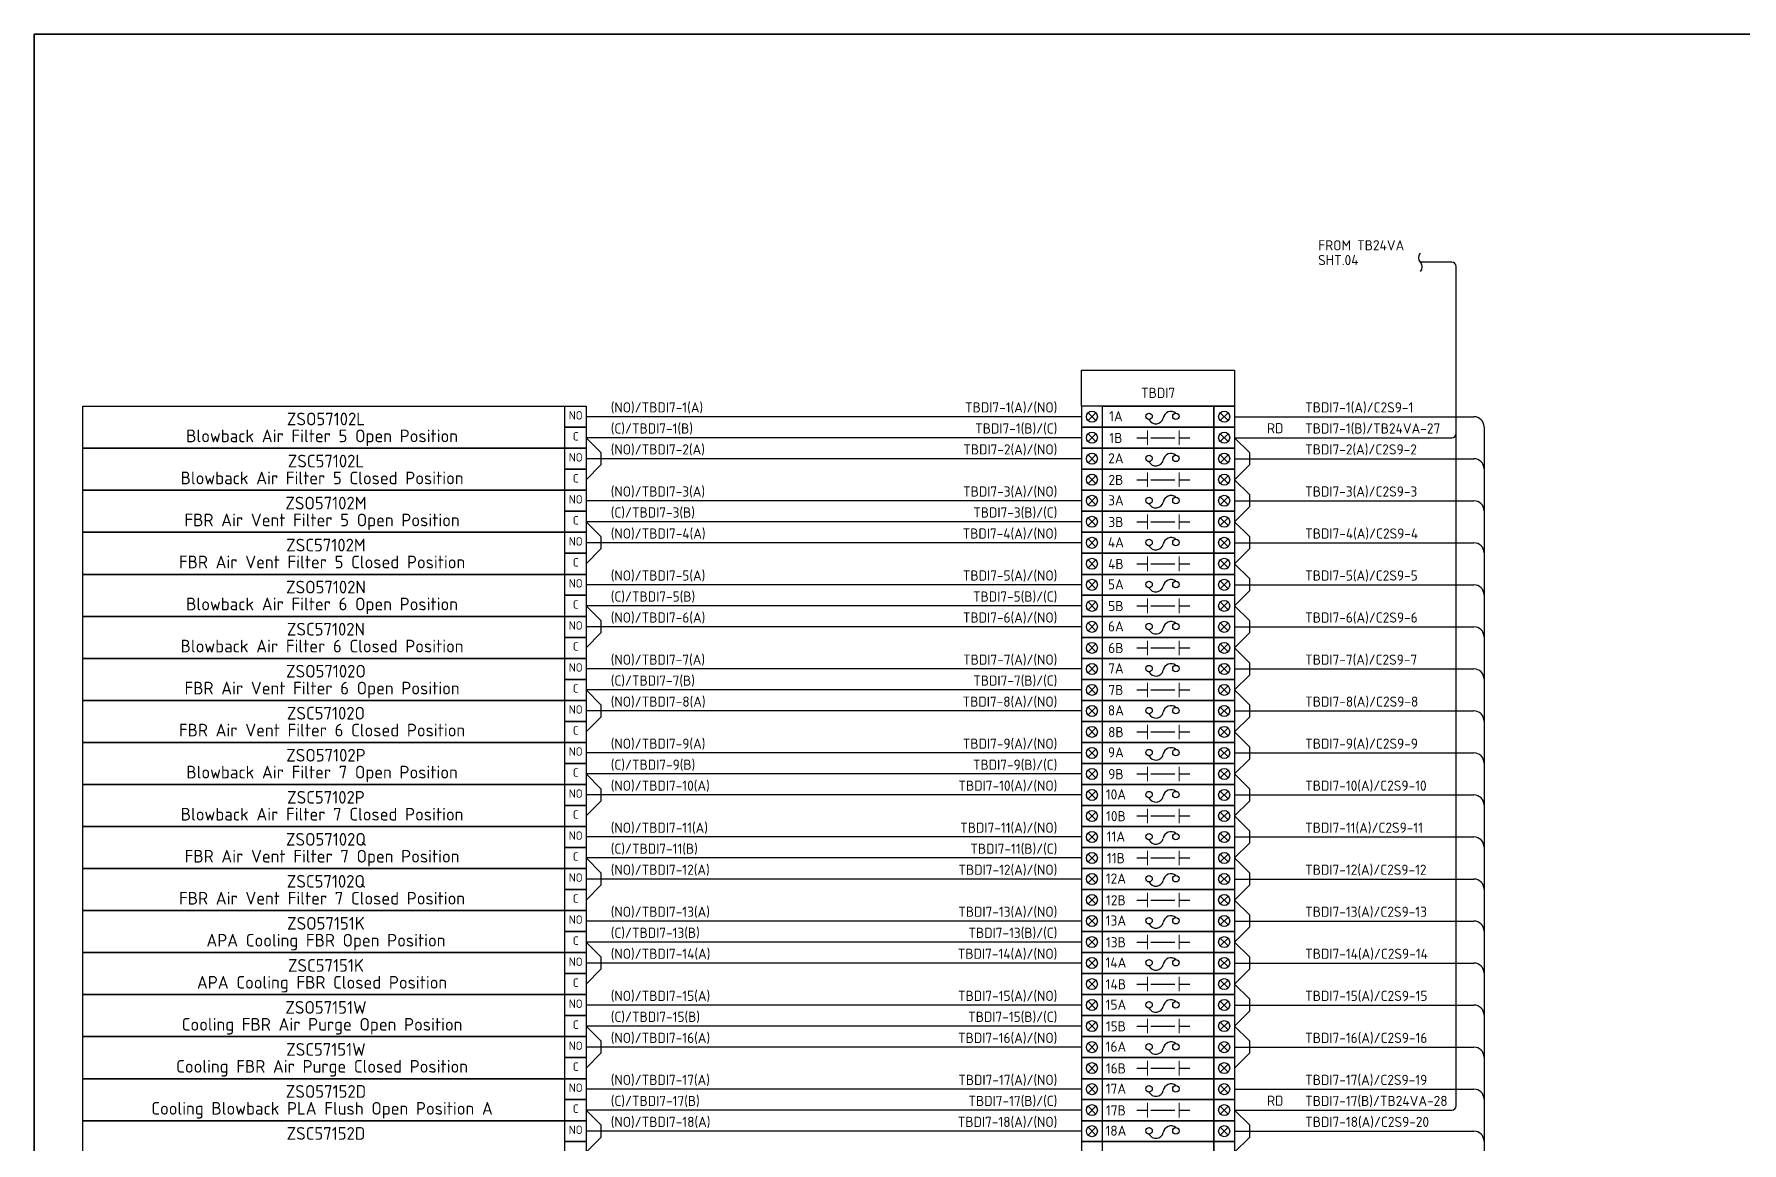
# Model space of a CAD drawing. Header units: inches. Extents: x 579627 to 667544, y 458630 to 507164.
# Drawn here: x 650347 to 652367, y 494932 to 496244 of the extents above; entities that cross this region are included whole.
import ezdxf
from ezdxf.enums import TextEntityAlignment as Align

# ---------------------------------------------------------------- set-up
doc = ezdxf.new("R2010")
doc.units = ezdxf.units.IN
doc.header["$MEASUREMENT"] = 0
doc.layers.add('HELPPOINT', color=7, linetype='Continuous')
doc.layers.add('power', color=7, linetype='Continuous')
doc.styles.add('HTX11', font='O8111901')
doc.styles.add('ISO3098B', font='ISO3098B.shx')

# ---------------------------------------------------------------- blocks, each defined once
blk = doc.blocks.new('TPA')
at = {"layer": 'HELPPOINT', "color": 4, "lineweight": 35}
for p, q in [((562706.8, 501946.4), (562706.8, 505019.3)), ((562706.8, 505019.3), (567131, 505019.3)), ((562706.8, 501946.4), (562706.8, 505019.3)), ((562706.8, 505019.3), (567131, 505019.3))]:
    blk.add_line(p, q, dxfattribs=at)
at = {"style": 'HTX11'}
for tag, p in [('A', (566704.3, 502037.1)), ('B', (567038.2, 501963.3))]:
    blk.add_attdef(tag, text='', height=16.8, dxfattribs=at).set_placement(p, align=Align.MIDDLE_CENTER)

msp = doc.modelspace()

# ---------------------------------------------------------------- linework, layer by layer
at = {"color": 1}
for p, q in [((652024.4, 495974.2), (651987.2, 495974.2)), ((652029.4, 494976.1), (652029.4, 495969.2)), ((651603.2, 495796.1), (651593.9, 495786.9)), ((651593.9, 495796.1), (651603.2, 495786.9)), ((651750.4, 495796.1), (651759.6, 495786.9)), ((651759.6, 495796.1), (651750.4, 495786.9)), ((651767.4, 495766.6), (651785, 495749)), ((651767.4, 495766.6), (652024.4, 495766.6)), ((651603.2, 495746.4), (651593.9, 495737.1)), ((651593.9, 495746.4), (651603.2, 495737.1)), ((651750.4, 495746.4), (651759.6, 495737.1)), ((651759.6, 495746.4), (651750.4, 495737.1)), ((651785, 495749), (651785, 495734.5)), ((651767.4, 495716.9), (651785, 495734.5)), ((651767.4, 495716.9), (651785, 495699.3)), ((651603.2, 495696.7), (651593.9, 495687.4)), ((651593.9, 495696.7), (651603.2, 495687.4)), ((651750.4, 495696.7), (651759.6, 495687.4)), ((651759.6, 495696.7), (651750.4, 495687.4)), ((651767.4, 495667.2), (651785, 495684.8)), ((651785, 495699.3), (651785, 495684.8)), ((651767.4, 495667.2), (651785, 495649.6)), ((651603.2, 495646.9), (651593.9, 495637.7)), ((651593.9, 495646.9), (651603.2, 495637.7)), ((651750.4, 495646.9), (651759.6, 495637.7)), ((651759.6, 495646.9), (651750.4, 495637.7)), ((651785, 495649.6), (651785, 495635)), ((651767.4, 495617.5), (651785, 495635)), ((651767.4, 495617.5), (651785, 495599.9)), ((651785, 495599.9), (651785, 495585.3)), ((651603.2, 495597.2), (651593.9, 495588)), ((651593.9, 495597.2), (651603.2, 495588)), ((651750.4, 495597.2), (651759.6, 495588)), ((651759.6, 495597.2), (651750.4, 495588)), ((651767.4, 495567.7), (651785, 495585.3)), ((651767.4, 495567.7), (651785, 495550.2)), ((651603.2, 495547.5), (651593.9, 495538.2)), ((651593.9, 495547.5), (651603.2, 495538.2)), ((651750.4, 495547.5), (651759.6, 495538.2)), ((651759.6, 495547.5), (651750.4, 495538.2)), ((651785, 495550.2), (651785, 495535.6)), ((651767.4, 495518), (651785, 495535.6)), ((651767.4, 495518), (651785, 495500.4)), ((651603.2, 495497.8), (651593.9, 495488.5)), ((651593.9, 495497.8), (651603.2, 495488.5)), ((651750.4, 495497.8), (651759.6, 495488.5)), ((651759.6, 495497.8), (651750.4, 495488.5)), ((651785, 495500.4), (651785, 495485.9)), ((651767.4, 495468.3), (651785, 495485.9)), ((651767.4, 495468.3), (651785, 495450.7)), ((651603.2, 495448), (651593.9, 495438.8)), ((651593.9, 495448), (651603.2, 495438.8)), ((651750.4, 495448), (651759.6, 495438.8)), ((651759.6, 495448), (651750.4, 495438.8)), ((651785, 495450.7), (651785, 495436.1)), ((651767.4, 495418.6), (651785, 495436.1)), ((651767.4, 495418.6), (651785, 495401)), ((651603.2, 495398.3), (651593.9, 495389.1)), ((651593.9, 495398.3), (651603.2, 495389.1)), ((651750.4, 495398.3), (651759.6, 495389.1)), ((651759.6, 495398.3), (651750.4, 495389.1)), ((651785, 495401), (651785, 495386.4)), ((651767.4, 495368.8), (651785, 495386.4)), ((651767.4, 495368.8), (651785, 495351.3)), ((651603.2, 495348.6), (651593.9, 495339.4)), ((651593.9, 495348.6), (651603.2, 495339.4)), ((651750.4, 495348.6), (651759.6, 495339.4)), ((651759.6, 495348.6), (651750.4, 495339.4)), ((651767.4, 495319.1), (651785, 495336.7)), ((651785, 495351.3), (651785, 495336.7)), ((651767.4, 495319.1), (651785, 495301.5)), ((651603.2, 495298.9), (651593.9, 495289.6)), ((651593.9, 495298.9), (651603.2, 495289.6)), ((651750.4, 495298.9), (651759.6, 495289.6)), ((651759.6, 495298.9), (651750.4, 495289.6)), ((651785, 495301.5), (651785, 495287)), ((651767.4, 495269.4), (651785, 495287)), ((651767.4, 495269.4), (651785, 495251.8)), ((651603.2, 495249.2), (651593.9, 495239.9)), ((651593.9, 495249.2), (651603.2, 495239.9)), ((651750.4, 495249.2), (651759.6, 495239.9)), ((651759.6, 495249.2), (651750.4, 495239.9)), ((651767.4, 495219.7), (651785, 495237.2)), ((651785, 495251.8), (651785, 495237.2)), ((651767.4, 495219.7), (651785, 495202.1)), ((651603.2, 495199.4), (651593.9, 495190.2)), ((651593.9, 495199.4), (651603.2, 495190.2)), ((651750.4, 495199.4), (651759.6, 495190.2)), ((651759.6, 495199.4), (651750.4, 495190.2)), ((651785, 495202.1), (651785, 495187.5)), ((651767.4, 495169.9), (651785, 495187.5)), ((651767.4, 495169.9), (651785, 495152.4)), ((651603.2, 495149.7), (651593.9, 495140.5)), ((651593.9, 495149.7), (651603.2, 495140.5)), ((651750.4, 495149.7), (651759.6, 495140.5)), ((651759.6, 495149.7), (651750.4, 495140.5)), ((651767.4, 495120.2), (651785, 495137.8)), ((651785, 495152.4), (651785, 495137.8)), ((651767.4, 495120.2), (651785, 495102.6)), ((651603.2, 495100), (651593.9, 495090.7)), ((651593.9, 495100), (651603.2, 495090.7)), ((651750.4, 495100), (651759.6, 495090.7)), ((651759.6, 495100), (651750.4, 495090.7)), ((651785, 495102.6), (651785, 495088.1)), ((651767.4, 495070.5), (651785, 495088.1)), ((651785, 495088.1), (651785, 495088.1)), ((651767.4, 495070.5), (651785, 495052.9)), ((651603.2, 495050.3), (651593.9, 495041)), ((651593.9, 495050.3), (651603.2, 495041)), ((651750.4, 495050.3), (651759.6, 495041)), ((651759.6, 495050.3), (651750.4, 495041)), ((651767.4, 495020.8), (651785, 495038.4)), ((651785, 495052.9), (651785, 495038.4)), ((651785, 495038.4), (651785, 495038.4)), ((651603.2, 495000.5), (651593.9, 494991.3)), ((651593.9, 495000.5), (651603.2, 494991.3)), ((651750.4, 495000.5), (651759.6, 494991.3)), ((651759.6, 495000.5), (651750.4, 494991.3)), ((651767.4, 494971.1), (651785, 494953.5)), ((651767.4, 494971.1), (652024.4, 494971.1)), ((651785, 494953.5), (651785, 494938.9)), ((651603.2, 494950.8), (651593.9, 494941.6)), ((651593.9, 494950.8), (651603.2, 494941.6)), ((651750.4, 494950.8), (651759.6, 494941.6)), ((651759.6, 494950.8), (651750.4, 494941.6)), ((651767.4, 494921.3), (651785, 494938.9))]:
    msp.add_line(p, q, dxfattribs=at)
at = {"color": 4}
for p, q in [((651586.1, 495791.5), (651000.1, 495791.5)), ((651767.4, 495791.5), (652050.5, 495791.5)), ((652062.5, 495779.5), (652062.5, 494121)), ((651586.1, 495741.8), (651000.1, 495741.8)), ((651767.4, 495741.8), (652050.5, 495741.8)), ((651586.1, 495692), (651000.1, 495692)), ((651767.4, 495692), (652050.5, 495692)), ((651586.1, 495642.3), (651000.1, 495642.3)), ((651767.4, 495642.3), (652050.5, 495642.3)), ((651586.1, 495592.6), (651000.1, 495592.6)), ((651767.4, 495592.6), (652050.5, 495592.6)), ((651586.1, 495542.9), (651000.1, 495542.9)), ((651767.4, 495542.9), (652050.5, 495542.9)), ((651586.1, 495493.1), (651000.1, 495493.1)), ((651767.4, 495493.1), (652050.5, 495493.1)), ((651586.1, 495443.4), (651000.1, 495443.4)), ((651767.4, 495443.4), (652050.5, 495443.4)), ((651586.1, 495393.7), (651000.1, 495393.7)), ((651767.4, 495393.7), (652050.5, 495393.7)), ((651586.1, 495344), (651000.1, 495344)), ((651767.4, 495344), (652050.5, 495344)), ((651586.1, 495294.3), (651000.1, 495294.3)), ((651767.4, 495294.3), (652050.5, 495294.3)), ((651586.1, 495244.5), (651000.1, 495244.5)), ((651767.4, 495244.5), (652050.5, 495244.5)), ((651586.1, 495194.8), (651000.1, 495194.8)), ((651767.4, 495194.8), (652050.5, 495194.8)), ((651586.1, 495145.1), (651000.1, 495145.1)), ((651767.4, 495145.1), (652050.5, 495145.1)), ((651586.1, 495095.4), (651000.1, 495095.4)), ((651767.4, 495095.4), (652050.5, 495095.4)), ((651586.1, 495045.6), (651000.1, 495045.6)), ((651767.4, 495045.6), (652050.5, 495045.6)), ((651586.1, 494995.9), (651000.1, 494995.9)), ((651767.4, 494995.9), (652050.5, 494995.9)), ((651586.1, 494946.2), (651000.1, 494946.2)), ((651767.4, 494946.2), (652050.5, 494946.2))]:
    msp.add_line(p, q, dxfattribs=at)
at = {"color": 0}
for p, q in [((651586.1, 495766.6), (651000.1, 495766.6)), ((651000.1, 495766.6), (651017.7, 495749)), ((651603.2, 495771.3), (651593.9, 495762)), ((651593.9, 495771.3), (651603.2, 495762)), ((651651.7, 495766.6), (651664.3, 495766.6)), ((651668.2, 495766.6), (651696.8, 495766.6)), ((651701.8, 495766.6), (651714.3, 495766.6)), ((651750.4, 495771.3), (651759.6, 495762)), ((651759.6, 495771.3), (651750.4, 495762)), ((651017.7, 495749), (651017.7, 495734.5)), ((651000.1, 495716.9), (651017.7, 495734.5)), ((651603.2, 495721.5), (651593.9, 495712.3)), ((651593.9, 495721.5), (651603.2, 495712.3)), ((651750.4, 495721.5), (651759.6, 495712.3)), ((651759.6, 495721.5), (651750.4, 495712.3)), ((651651.7, 495716.9), (651664.3, 495716.9)), ((651668.2, 495716.9), (651696.8, 495716.9)), ((651701.8, 495716.9), (651714.3, 495716.9)), ((651586.1, 495667.2), (651000.1, 495667.2)), ((651000.1, 495667.2), (651017.7, 495649.6)), ((651603.2, 495671.8), (651593.9, 495662.6)), ((651593.9, 495671.8), (651603.2, 495662.6)), ((651651.7, 495667.2), (651664.3, 495667.2)), ((651668.2, 495667.2), (651696.8, 495667.2)), ((651701.8, 495667.2), (651714.3, 495667.2)), ((651750.4, 495671.8), (651759.6, 495662.6)), ((651759.6, 495671.8), (651750.4, 495662.6)), ((651017.7, 495649.6), (651017.7, 495635)), ((651000.1, 495617.5), (651017.7, 495635)), ((651603.2, 495622.1), (651593.9, 495612.8)), ((651593.9, 495622.1), (651603.2, 495612.8)), ((651750.4, 495622.1), (651759.6, 495612.8)), ((651759.6, 495622.1), (651750.4, 495612.8)), ((651651.7, 495617.5), (651664.3, 495617.5)), ((651668.2, 495617.5), (651696.8, 495617.5)), ((651701.8, 495617.5), (651714.3, 495617.5)), ((651586.1, 495567.7), (651000.1, 495567.7)), ((651000.1, 495567.7), (651017.7, 495550.2)), ((651603.2, 495572.4), (651593.9, 495563.1)), ((651593.9, 495572.4), (651603.2, 495563.1)), ((651651.7, 495567.7), (651664.3, 495567.7)), ((651668.2, 495567.7), (651696.8, 495567.7)), ((651701.8, 495567.7), (651714.3, 495567.7)), ((651750.4, 495572.4), (651759.6, 495563.1)), ((651759.6, 495572.4), (651750.4, 495563.1)), ((651017.7, 495550.2), (651017.7, 495535.6)), ((651000.1, 495518), (651017.7, 495535.6)), ((651603.2, 495522.6), (651593.9, 495513.4)), ((651593.9, 495522.6), (651603.2, 495513.4)), ((651651.7, 495518), (651664.3, 495518)), ((651668.2, 495518), (651696.8, 495518)), ((651701.8, 495518), (651714.3, 495518)), ((651750.4, 495522.6), (651759.6, 495513.4)), ((651759.6, 495522.6), (651750.4, 495513.4)), ((651586.1, 495468.3), (651000.1, 495468.3)), ((651000.1, 495468.3), (651017.7, 495450.7)), ((651603.2, 495472.9), (651593.9, 495463.7)), ((651593.9, 495472.9), (651603.2, 495463.7)), ((651651.7, 495468.3), (651664.3, 495468.3)), ((651668.2, 495468.3), (651696.8, 495468.3)), ((651701.8, 495468.3), (651714.3, 495468.3)), ((651750.4, 495472.9), (651759.6, 495463.7)), ((651759.6, 495472.9), (651750.4, 495463.7)), ((651017.7, 495450.7), (651017.7, 495436.1)), ((651000.1, 495418.6), (651017.7, 495436.1)), ((651603.2, 495423.2), (651593.9, 495413.9)), ((651593.9, 495423.2), (651603.2, 495413.9)), ((651651.7, 495418.6), (651664.3, 495418.6)), ((651668.2, 495418.6), (651696.8, 495418.6)), ((651701.8, 495418.6), (651714.3, 495418.6)), ((651750.4, 495423.2), (651759.6, 495413.9)), ((651759.6, 495423.2), (651750.4, 495413.9)), ((651586.1, 495368.8), (651000.1, 495368.8)), ((651000.1, 495368.8), (651017.7, 495351.3)), ((651603.2, 495373.5), (651593.9, 495364.2)), ((651593.9, 495373.5), (651603.2, 495364.2)), ((651651.7, 495368.8), (651664.3, 495368.8)), ((651668.2, 495368.8), (651696.8, 495368.8)), ((651701.8, 495368.8), (651714.3, 495368.8)), ((651750.4, 495373.5), (651759.6, 495364.2)), ((651759.6, 495373.5), (651750.4, 495364.2)), ((651000.1, 495319.1), (651017.7, 495336.7)), ((651017.7, 495351.3), (651017.7, 495336.7)), ((651603.2, 495323.7), (651593.9, 495314.5)), ((651593.9, 495323.7), (651603.2, 495314.5)), ((651651.7, 495319.1), (651664.3, 495319.1)), ((651668.2, 495319.1), (651696.8, 495319.1)), ((651701.8, 495319.1), (651714.3, 495319.1)), ((651750.4, 495323.7), (651759.6, 495314.5)), ((651759.6, 495323.7), (651750.4, 495314.5)), ((651586.1, 495269.4), (651000.1, 495269.4)), ((651000.1, 495269.4), (651017.7, 495251.8)), ((651603.2, 495274), (651593.9, 495264.8)), ((651593.9, 495274), (651603.2, 495264.8)), ((651651.7, 495269.4), (651664.3, 495269.4)), ((651668.2, 495269.4), (651696.8, 495269.4)), ((651701.8, 495269.4), (651714.3, 495269.4)), ((651750.4, 495274), (651759.6, 495264.8)), ((651759.6, 495274), (651750.4, 495264.8)), ((651000.1, 495219.7), (651017.7, 495237.2)), ((651017.7, 495251.8), (651017.7, 495237.2)), ((651603.2, 495224.3), (651593.9, 495215)), ((651593.9, 495224.3), (651603.2, 495215)), ((651651.7, 495219.7), (651664.3, 495219.7)), ((651668.2, 495219.7), (651696.8, 495219.7)), ((651701.8, 495219.7), (651714.3, 495219.7)), ((651750.4, 495224.3), (651759.6, 495215)), ((651759.6, 495224.3), (651750.4, 495215)), ((651603.2, 495174.6), (651593.9, 495165.3)), ((651593.9, 495174.6), (651603.2, 495165.3)), ((651750.4, 495174.6), (651759.6, 495165.3)), ((651759.6, 495174.6), (651750.4, 495165.3)), ((651586.1, 495169.9), (651000.1, 495169.9)), ((651000.1, 495169.9), (651017.7, 495152.4)), ((651651.7, 495169.9), (651664.3, 495169.9)), ((651668.2, 495169.9), (651696.8, 495169.9)), ((651701.8, 495169.9), (651714.3, 495169.9)), ((651000.1, 495120.2), (651017.7, 495137.8)), ((651017.7, 495152.4), (651017.7, 495137.8)), ((651603.2, 495124.8), (651593.9, 495115.6)), ((651593.9, 495124.8), (651603.2, 495115.6)), ((651651.7, 495120.2), (651664.3, 495120.2)), ((651668.2, 495120.2), (651696.8, 495120.2)), ((651701.8, 495120.2), (651714.3, 495120.2)), ((651750.4, 495124.8), (651759.6, 495115.6)), ((651759.6, 495124.8), (651750.4, 495115.6)), ((651603.2, 495075.1), (651593.9, 495065.9)), ((651593.9, 495075.1), (651603.2, 495065.9)), ((651750.4, 495075.1), (651759.6, 495065.9)), ((651759.6, 495075.1), (651750.4, 495065.9)), ((651586.1, 495070.5), (651000.1, 495070.5)), ((651000.1, 495070.5), (651017.7, 495052.9)), ((651651.7, 495070.5), (651664.3, 495070.5)), ((651668.2, 495070.5), (651696.8, 495070.5)), ((651701.8, 495070.5), (651714.3, 495070.5)), ((651000.1, 495020.8), (651017.7, 495038.4)), ((651017.7, 495052.9), (651017.7, 495038.4)), ((651603.2, 495025.4), (651593.9, 495016.1)), ((651593.9, 495025.4), (651603.2, 495016.1)), ((651651.7, 495020.8), (651664.3, 495020.8)), ((651668.2, 495020.8), (651696.8, 495020.8)), ((651701.8, 495020.8), (651714.3, 495020.8)), ((651750.4, 495025.4), (651759.6, 495016.1)), ((651759.6, 495025.4), (651750.4, 495016.1)), ((651603.2, 494975.7), (651593.9, 494966.4)), ((651593.9, 494975.7), (651603.2, 494966.4)), ((651750.4, 494975.7), (651759.6, 494966.4)), ((651759.6, 494975.7), (651750.4, 494966.4)), ((651586.1, 494971.1), (651000.1, 494971.1)), ((651000.1, 494971.1), (651017.7, 494953.5)), ((651017.7, 494953.5), (651017.7, 494938.9)), ((651651.7, 494971.1), (651664.3, 494971.1)), ((651668.2, 494971.1), (651696.8, 494971.1)), ((651701.8, 494971.1), (651714.3, 494971.1)), ((651000.1, 494921.3), (651017.7, 494938.9))]:
    msp.add_line(p, q, dxfattribs=at)
at = {"color": 0, "lineweight": 9}
for p, q in [((651664.3, 495758.1), (651664.3, 495775.2)), ((651701.8, 495758.1), (651701.8, 495775.2)), ((651664.3, 495708.4), (651664.3, 495725.4)), ((651701.8, 495708.4), (651701.8, 495725.4)), ((651664.3, 495658.6), (651664.3, 495675.7)), ((651701.8, 495658.6), (651701.8, 495675.7)), ((651664.3, 495608.9), (651664.3, 495626)), ((651701.8, 495608.9), (651701.8, 495626)), ((651664.3, 495559.2), (651664.3, 495576.3)), ((651701.8, 495559.2), (651701.8, 495576.3)), ((651664.3, 495509.5), (651664.3, 495526.5)), ((651701.8, 495509.5), (651701.8, 495526.5)), ((651664.3, 495459.8), (651664.3, 495476.8)), ((651701.8, 495459.8), (651701.8, 495476.8)), ((651664.3, 495410), (651664.3, 495427.1)), ((651701.8, 495410), (651701.8, 495427.1)), ((651664.3, 495360.3), (651664.3, 495377.4)), ((651701.8, 495360.3), (651701.8, 495377.4)), ((651664.3, 495310.6), (651664.3, 495327.6)), ((651701.8, 495310.6), (651701.8, 495327.6)), ((651664.3, 495260.9), (651664.3, 495277.9)), ((651701.8, 495260.9), (651701.8, 495277.9)), ((651664.3, 495211.1), (651664.3, 495228.2)), ((651701.8, 495211.1), (651701.8, 495228.2)), ((651664.3, 495161.4), (651664.3, 495178.5)), ((651701.8, 495161.4), (651701.8, 495178.5)), ((651664.3, 495111.7), (651664.3, 495128.8)), ((651701.8, 495111.7), (651701.8, 495128.8)), ((651664.3, 495062), (651664.3, 495079)), ((651701.8, 495062), (651701.8, 495079)), ((651664.3, 495012.2), (651664.3, 495029.3)), ((651701.8, 495012.2), (651701.8, 495029.3)), ((651664.3, 494962.5), (651664.3, 494979.6)), ((651701.8, 494962.5), (651701.8, 494979.6))]:
    msp.add_line(p, q, dxfattribs=at)
at = {"color": 1}
msp.add_lwpolyline([(651987.2, 495963.1, 0.351), (651987.2, 495974.2, -0.351), (651987.2, 495985.3, 2.081666)], format="xyb", dxfattribs=at)
at = {"color": 4}
msp.add_lwpolyline([(651586.1, 495846.4), (651767.4, 495846.4), (651767.4, 495803.9), (651586.1, 495803.9)], close=True, dxfattribs=at)
at = {"color": 2}
for points in [[(650404.8, 495803.9), (651000.1, 495803.9), (651000.1, 495754.2), (650404.8, 495754.2)], [(650404.8, 495754.2), (651000.1, 495754.2), (651000.1, 495704.5), (650404.8, 495704.5)], [(650404.8, 495704.5), (651000.1, 495704.5), (651000.1, 495654.7), (650404.8, 495654.7)], [(650404.8, 495654.7), (651000.1, 495654.7), (651000.1, 495605), (650404.8, 495605)], [(650404.8, 495605), (651000.1, 495605), (651000.1, 495555.3), (650404.8, 495555.3)], [(650404.8, 495555.3), (651000.1, 495555.3), (651000.1, 495505.6), (650404.8, 495505.6)], [(650404.8, 495505.6), (651000.1, 495505.6), (651000.1, 495455.9), (650404.8, 495455.9)], [(650404.8, 495455.9), (651000.1, 495455.9), (651000.1, 495406.1), (650404.8, 495406.1)], [(650404.8, 495406.1), (651000.1, 495406.1), (651000.1, 495356.4), (650404.8, 495356.4)], [(650404.8, 495356.4), (651000.1, 495356.4), (651000.1, 495306.7), (650404.8, 495306.7)], [(650404.8, 495306.7), (651000.1, 495306.7), (651000.1, 495257), (650404.8, 495257)], [(650404.8, 495257), (651000.1, 495257), (651000.1, 495207.2), (650404.8, 495207.2)], [(650404.8, 495207.2), (651000.1, 495207.2), (651000.1, 495157.5), (650404.8, 495157.5)], [(650404.8, 495157.5), (651000.1, 495157.5), (651000.1, 495107.8), (650404.8, 495107.8)], [(650404.8, 495107.8), (651000.1, 495107.8), (651000.1, 495058.1), (650404.8, 495058.1)], [(650404.8, 495058.1), (651000.1, 495058.1), (651000.1, 495008.3), (650404.8, 495008.3)], [(650404.8, 495008.3), (651000.1, 495008.3), (651000.1, 494958.6), (650404.8, 494958.6)], [(650404.8, 494958.6), (651000.1, 494958.6), (651000.1, 494908.9), (650404.8, 494908.9)]]:
    msp.add_lwpolyline(points, close=True, dxfattribs=at)
at = {"color": 1}
for points in [[(650975.2, 495803.9), (651000.1, 495803.9), (651000.1, 495779.1), (650975.2, 495779.1)], [(651611, 495803.9), (651586.1, 495803.9), (651586.1, 495779.1), (651611, 495779.1)], [(651611, 495803.9), (651742.6, 495803.9), (651742.6, 495779.1), (651611, 495779.1)], [(651742.6, 495803.9), (651767.4, 495803.9), (651767.4, 495779.1), (651742.6, 495779.1)], [(650975.2, 495754.2), (651000.1, 495754.2), (651000.1, 495729.3), (650975.2, 495729.3)], [(651611, 495754.2), (651586.1, 495754.2), (651586.1, 495729.3), (651611, 495729.3)], [(651611, 495754.2), (651742.6, 495754.2), (651742.6, 495729.3), (651611, 495729.3)], [(651742.6, 495754.2), (651767.4, 495754.2), (651767.4, 495729.3), (651742.6, 495729.3)], [(650975.2, 495704.5), (651000.1, 495704.5), (651000.1, 495679.6), (650975.2, 495679.6)], [(651611, 495704.5), (651586.1, 495704.5), (651586.1, 495679.6), (651611, 495679.6)], [(651611, 495704.5), (651742.6, 495704.5), (651742.6, 495679.6), (651611, 495679.6)], [(651742.6, 495704.5), (651767.4, 495704.5), (651767.4, 495679.6), (651742.6, 495679.6)], [(650975.2, 495654.7), (651000.1, 495654.7), (651000.1, 495629.9), (650975.2, 495629.9)], [(651611, 495654.7), (651586.1, 495654.7), (651586.1, 495629.9), (651611, 495629.9)], [(651611, 495654.7), (651742.6, 495654.7), (651742.6, 495629.9), (651611, 495629.9)], [(651742.6, 495654.7), (651767.4, 495654.7), (651767.4, 495629.9), (651742.6, 495629.9)], [(650975.2, 495605), (651000.1, 495605), (651000.1, 495580.2), (650975.2, 495580.2)], [(651611, 495605), (651586.1, 495605), (651586.1, 495580.2), (651611, 495580.2)], [(651611, 495605), (651742.6, 495605), (651742.6, 495580.2), (651611, 495580.2)], [(651742.6, 495605), (651767.4, 495605), (651767.4, 495580.2), (651742.6, 495580.2)], [(650975.2, 495555.3), (651000.1, 495555.3), (651000.1, 495530.4), (650975.2, 495530.4)], [(651611, 495555.3), (651586.1, 495555.3), (651586.1, 495530.4), (651611, 495530.4)], [(651611, 495555.3), (651742.6, 495555.3), (651742.6, 495530.4), (651611, 495530.4)], [(651742.6, 495555.3), (651767.4, 495555.3), (651767.4, 495530.4), (651742.6, 495530.4)], [(650975.2, 495505.6), (651000.1, 495505.6), (651000.1, 495480.7), (650975.2, 495480.7)], [(651611, 495505.6), (651586.1, 495505.6), (651586.1, 495480.7), (651611, 495480.7)], [(651611, 495505.6), (651742.6, 495505.6), (651742.6, 495480.7), (651611, 495480.7)], [(651742.6, 495505.6), (651767.4, 495505.6), (651767.4, 495480.7), (651742.6, 495480.7)], [(650975.2, 495455.9), (651000.1, 495455.9), (651000.1, 495431), (650975.2, 495431)], [(651611, 495455.9), (651586.1, 495455.9), (651586.1, 495431), (651611, 495431)], [(651611, 495455.9), (651742.6, 495455.9), (651742.6, 495431), (651611, 495431)], [(651742.6, 495455.9), (651767.4, 495455.9), (651767.4, 495431), (651742.6, 495431)], [(650975.2, 495406.1), (651000.1, 495406.1), (651000.1, 495381.3), (650975.2, 495381.3)], [(651611, 495406.1), (651586.1, 495406.1), (651586.1, 495381.3), (651611, 495381.3)], [(651611, 495406.1), (651742.6, 495406.1), (651742.6, 495381.3), (651611, 495381.3)], [(651742.6, 495406.1), (651767.4, 495406.1), (651767.4, 495381.3), (651742.6, 495381.3)], [(650975.2, 495356.4), (651000.1, 495356.4), (651000.1, 495331.5), (650975.2, 495331.5)], [(651611, 495356.4), (651586.1, 495356.4), (651586.1, 495331.5), (651611, 495331.5)], [(651611, 495356.4), (651742.6, 495356.4), (651742.6, 495331.5), (651611, 495331.5)], [(651742.6, 495356.4), (651767.4, 495356.4), (651767.4, 495331.5), (651742.6, 495331.5)], [(650975.2, 495306.7), (651000.1, 495306.7), (651000.1, 495281.8), (650975.2, 495281.8)], [(651611, 495306.7), (651586.1, 495306.7), (651586.1, 495281.8), (651611, 495281.8)], [(651611, 495306.7), (651742.6, 495306.7), (651742.6, 495281.8), (651611, 495281.8)], [(651742.6, 495306.7), (651767.4, 495306.7), (651767.4, 495281.8), (651742.6, 495281.8)], [(650975.2, 495257), (651000.1, 495257), (651000.1, 495232.1), (650975.2, 495232.1)], [(651611, 495257), (651586.1, 495257), (651586.1, 495232.1), (651611, 495232.1)], [(651611, 495257), (651742.6, 495257), (651742.6, 495232.1), (651611, 495232.1)], [(651742.6, 495257), (651767.4, 495257), (651767.4, 495232.1), (651742.6, 495232.1)], [(650975.2, 495207.2), (651000.1, 495207.2), (651000.1, 495182.4), (650975.2, 495182.4)], [(651611, 495207.2), (651586.1, 495207.2), (651586.1, 495182.4), (651611, 495182.4)], [(651611, 495207.2), (651742.6, 495207.2), (651742.6, 495182.4), (651611, 495182.4)], [(651742.6, 495207.2), (651767.4, 495207.2), (651767.4, 495182.4), (651742.6, 495182.4)], [(650975.2, 495157.5), (651000.1, 495157.5), (651000.1, 495132.7), (650975.2, 495132.7)], [(651611, 495157.5), (651586.1, 495157.5), (651586.1, 495132.7), (651611, 495132.7)], [(651611, 495157.5), (651742.6, 495157.5), (651742.6, 495132.7), (651611, 495132.7)], [(651742.6, 495157.5), (651767.4, 495157.5), (651767.4, 495132.7), (651742.6, 495132.7)], [(650975.2, 495107.8), (651000.1, 495107.8), (651000.1, 495082.9), (650975.2, 495082.9)], [(651611, 495107.8), (651586.1, 495107.8), (651586.1, 495082.9), (651611, 495082.9)], [(651611, 495107.8), (651742.6, 495107.8), (651742.6, 495082.9), (651611, 495082.9)], [(651742.6, 495107.8), (651767.4, 495107.8), (651767.4, 495082.9), (651742.6, 495082.9)], [(650975.2, 495058.1), (651000.1, 495058.1), (651000.1, 495033.2), (650975.2, 495033.2)], [(651611, 495058.1), (651586.1, 495058.1), (651586.1, 495033.2), (651611, 495033.2)], [(651611, 495058.1), (651742.6, 495058.1), (651742.6, 495033.2), (651611, 495033.2)], [(651742.6, 495058.1), (651767.4, 495058.1), (651767.4, 495033.2), (651742.6, 495033.2)], [(650975.2, 495008.3), (651000.1, 495008.3), (651000.1, 494983.5), (650975.2, 494983.5)], [(651611, 495008.3), (651586.1, 495008.3), (651586.1, 494983.5), (651611, 494983.5)], [(651611, 495008.3), (651742.6, 495008.3), (651742.6, 494983.5), (651611, 494983.5)], [(651742.6, 495008.3), (651767.4, 495008.3), (651767.4, 494983.5), (651742.6, 494983.5)], [(650975.2, 494958.6), (651000.1, 494958.6), (651000.1, 494933.8), (650975.2, 494933.8)], [(651611, 494958.6), (651586.1, 494958.6), (651586.1, 494933.8), (651611, 494933.8)], [(651611, 494958.6), (651742.6, 494958.6), (651742.6, 494933.8), (651611, 494933.8)], [(651742.6, 494958.6), (651767.4, 494958.6), (651767.4, 494933.8), (651742.6, 494933.8)]]:
    msp.add_lwpolyline(points, close=True, dxfattribs=at)
at = {"color": 0, "const_width": 0.3}
for points in [[(651586.1, 495803.9), (651767.4, 495803.9), (651767.4, 495754.2), (651586.1, 495754.2), (651586.1, 495803.9)], [(651586.1, 495754.2), (651767.4, 495754.2), (651767.4, 495704.5), (651586.1, 495704.5), (651586.1, 495754.2)], [(651586.1, 495704.5), (651767.4, 495704.5), (651767.4, 495654.7), (651586.1, 495654.7), (651586.1, 495704.5)], [(651586.1, 495654.7), (651767.4, 495654.7), (651767.4, 495605), (651586.1, 495605), (651586.1, 495654.7)], [(651586.1, 495605), (651767.4, 495605), (651767.4, 495555.3), (651586.1, 495555.3), (651586.1, 495605)], [(651586.1, 495555.3), (651767.4, 495555.3), (651767.4, 495505.6), (651586.1, 495505.6), (651586.1, 495555.3)], [(651586.1, 495505.6), (651767.4, 495505.6), (651767.4, 495455.9), (651586.1, 495455.9), (651586.1, 495505.6)], [(651586.1, 495455.9), (651767.4, 495455.9), (651767.4, 495406.1), (651586.1, 495406.1), (651586.1, 495455.9)], [(651586.1, 495406.1), (651767.4, 495406.1), (651767.4, 495356.4), (651586.1, 495356.4), (651586.1, 495406.1)], [(651586.1, 495356.4), (651767.4, 495356.4), (651767.4, 495306.7), (651586.1, 495306.7), (651586.1, 495356.4)], [(651586.1, 495306.7), (651767.4, 495306.7), (651767.4, 495257), (651586.1, 495257), (651586.1, 495306.7)], [(651586.1, 495257), (651767.4, 495257), (651767.4, 495207.2), (651586.1, 495207.2), (651586.1, 495257)], [(651586.1, 495207.2), (651767.4, 495207.2), (651767.4, 495157.5), (651586.1, 495157.5), (651586.1, 495207.2)], [(651586.1, 495157.5), (651767.4, 495157.5), (651767.4, 495107.8), (651586.1, 495107.8), (651586.1, 495157.5)], [(651586.1, 495107.8), (651767.4, 495107.8), (651767.4, 495058.1), (651586.1, 495058.1), (651586.1, 495107.8)], [(651586.1, 495058.1), (651767.4, 495058.1), (651767.4, 495008.3), (651586.1, 495008.3), (651586.1, 495058.1)], [(651586.1, 495008.3), (651767.4, 495008.3), (651767.4, 494958.6), (651586.1, 494958.6), (651586.1, 495008.3)], [(651586.1, 494958.6), (651767.4, 494958.6), (651767.4, 494908.9), (651586.1, 494908.9), (651586.1, 494958.6)]]:
    msp.add_lwpolyline(points, dxfattribs=at)
at = {"color": 0}
for points in [[(650975.2, 495779.1), (651000.1, 495779.1), (651000.1, 495754.2), (650975.2, 495754.2)], [(651611, 495779.1), (651586.1, 495779.1), (651586.1, 495754.2), (651611, 495754.2)], [(651611, 495779.1), (651742.6, 495779.1), (651742.6, 495754.2), (651611, 495754.2)], [(651742.6, 495779.1), (651767.4, 495779.1), (651767.4, 495754.2), (651742.6, 495754.2)], [(650975.2, 495729.3), (651000.1, 495729.3), (651000.1, 495704.5), (650975.2, 495704.5)], [(651611, 495729.3), (651586.1, 495729.3), (651586.1, 495704.5), (651611, 495704.5)], [(651611, 495729.3), (651742.6, 495729.3), (651742.6, 495704.5), (651611, 495704.5)], [(651742.6, 495729.3), (651767.4, 495729.3), (651767.4, 495704.5), (651742.6, 495704.5)], [(650975.2, 495679.6), (651000.1, 495679.6), (651000.1, 495654.7), (650975.2, 495654.7)], [(651611, 495679.6), (651586.1, 495679.6), (651586.1, 495654.7), (651611, 495654.7)], [(651611, 495679.6), (651742.6, 495679.6), (651742.6, 495654.7), (651611, 495654.7)], [(651742.6, 495679.6), (651767.4, 495679.6), (651767.4, 495654.7), (651742.6, 495654.7)], [(650975.2, 495629.9), (651000.1, 495629.9), (651000.1, 495605), (650975.2, 495605)], [(651611, 495629.9), (651586.1, 495629.9), (651586.1, 495605), (651611, 495605)], [(651611, 495629.9), (651742.6, 495629.9), (651742.6, 495605), (651611, 495605)], [(651742.6, 495629.9), (651767.4, 495629.9), (651767.4, 495605), (651742.6, 495605)], [(650975.2, 495580.2), (651000.1, 495580.2), (651000.1, 495555.3), (650975.2, 495555.3)], [(651611, 495580.2), (651586.1, 495580.2), (651586.1, 495555.3), (651611, 495555.3)], [(651611, 495580.2), (651742.6, 495580.2), (651742.6, 495555.3), (651611, 495555.3)], [(651742.6, 495580.2), (651767.4, 495580.2), (651767.4, 495555.3), (651742.6, 495555.3)], [(650975.2, 495530.4), (651000.1, 495530.4), (651000.1, 495505.6), (650975.2, 495505.6)], [(651611, 495530.4), (651586.1, 495530.4), (651586.1, 495505.6), (651611, 495505.6)], [(651611, 495530.4), (651742.6, 495530.4), (651742.6, 495505.6), (651611, 495505.6)], [(651742.6, 495530.4), (651767.4, 495530.4), (651767.4, 495505.6), (651742.6, 495505.6)], [(650975.2, 495480.7), (651000.1, 495480.7), (651000.1, 495455.9), (650975.2, 495455.9)], [(651611, 495480.7), (651586.1, 495480.7), (651586.1, 495455.9), (651611, 495455.9)], [(651611, 495480.7), (651742.6, 495480.7), (651742.6, 495455.9), (651611, 495455.9)], [(651742.6, 495480.7), (651767.4, 495480.7), (651767.4, 495455.9), (651742.6, 495455.9)], [(650975.2, 495431), (651000.1, 495431), (651000.1, 495406.1), (650975.2, 495406.1)], [(651611, 495431), (651586.1, 495431), (651586.1, 495406.1), (651611, 495406.1)], [(651611, 495431), (651742.6, 495431), (651742.6, 495406.1), (651611, 495406.1)], [(651742.6, 495431), (651767.4, 495431), (651767.4, 495406.1), (651742.6, 495406.1)], [(650975.2, 495381.3), (651000.1, 495381.3), (651000.1, 495356.4), (650975.2, 495356.4)], [(651611, 495381.3), (651586.1, 495381.3), (651586.1, 495356.4), (651611, 495356.4)], [(651611, 495381.3), (651742.6, 495381.3), (651742.6, 495356.4), (651611, 495356.4)], [(651742.6, 495381.3), (651767.4, 495381.3), (651767.4, 495356.4), (651742.6, 495356.4)], [(650975.2, 495331.5), (651000.1, 495331.5), (651000.1, 495306.7), (650975.2, 495306.7)], [(651611, 495331.5), (651586.1, 495331.5), (651586.1, 495306.7), (651611, 495306.7)], [(651611, 495331.5), (651742.6, 495331.5), (651742.6, 495306.7), (651611, 495306.7)], [(651742.6, 495331.5), (651767.4, 495331.5), (651767.4, 495306.7), (651742.6, 495306.7)], [(650975.2, 495281.8), (651000.1, 495281.8), (651000.1, 495257), (650975.2, 495257)], [(651611, 495281.8), (651586.1, 495281.8), (651586.1, 495257), (651611, 495257)], [(651611, 495281.8), (651742.6, 495281.8), (651742.6, 495257), (651611, 495257)], [(651742.6, 495281.8), (651767.4, 495281.8), (651767.4, 495257), (651742.6, 495257)], [(650975.2, 495232.1), (651000.1, 495232.1), (651000.1, 495207.2), (650975.2, 495207.2)], [(651611, 495232.1), (651586.1, 495232.1), (651586.1, 495207.2), (651611, 495207.2)], [(651611, 495232.1), (651742.6, 495232.1), (651742.6, 495207.2), (651611, 495207.2)], [(651742.6, 495232.1), (651767.4, 495232.1), (651767.4, 495207.2), (651742.6, 495207.2)], [(650975.2, 495182.4), (651000.1, 495182.4), (651000.1, 495157.5), (650975.2, 495157.5)], [(651611, 495182.4), (651586.1, 495182.4), (651586.1, 495157.5), (651611, 495157.5)], [(651611, 495182.4), (651742.6, 495182.4), (651742.6, 495157.5), (651611, 495157.5)], [(651742.6, 495182.4), (651767.4, 495182.4), (651767.4, 495157.5), (651742.6, 495157.5)], [(650975.2, 495132.7), (651000.1, 495132.7), (651000.1, 495107.8), (650975.2, 495107.8)], [(651611, 495132.7), (651586.1, 495132.7), (651586.1, 495107.8), (651611, 495107.8)], [(651611, 495132.7), (651742.6, 495132.7), (651742.6, 495107.8), (651611, 495107.8)], [(651742.6, 495132.7), (651767.4, 495132.7), (651767.4, 495107.8), (651742.6, 495107.8)], [(650975.2, 495082.9), (651000.1, 495082.9), (651000.1, 495058.1), (650975.2, 495058.1)], [(651611, 495082.9), (651586.1, 495082.9), (651586.1, 495058.1), (651611, 495058.1)], [(651611, 495082.9), (651742.6, 495082.9), (651742.6, 495058.1), (651611, 495058.1)], [(651742.6, 495082.9), (651767.4, 495082.9), (651767.4, 495058.1), (651742.6, 495058.1)], [(650975.2, 495033.2), (651000.1, 495033.2), (651000.1, 495008.3), (650975.2, 495008.3)], [(651611, 495033.2), (651586.1, 495033.2), (651586.1, 495008.3), (651611, 495008.3)], [(651611, 495033.2), (651742.6, 495033.2), (651742.6, 495008.3), (651611, 495008.3)], [(651742.6, 495033.2), (651767.4, 495033.2), (651767.4, 495008.3), (651742.6, 495008.3)], [(650975.2, 494983.5), (651000.1, 494983.5), (651000.1, 494958.6), (650975.2, 494958.6)], [(651611, 494983.5), (651586.1, 494983.5), (651586.1, 494958.6), (651611, 494958.6)], [(651611, 494983.5), (651742.6, 494983.5), (651742.6, 494958.6), (651611, 494958.6)], [(651742.6, 494983.5), (651767.4, 494983.5), (651767.4, 494958.6), (651742.6, 494958.6)], [(650975.2, 494933.8), (651000.1, 494933.8), (651000.1, 494908.9), (650975.2, 494908.9)], [(651611, 494933.8), (651586.1, 494933.8), (651586.1, 494908.9), (651611, 494908.9)], [(651611, 494933.8), (651742.6, 494933.8), (651742.6, 494908.9), (651611, 494908.9)], [(651742.6, 494933.8), (651767.4, 494933.8), (651767.4, 494908.9), (651742.6, 494908.9)]]:
    msp.add_lwpolyline(points, close=True, dxfattribs=at)
at = {"color": 1}
for centre in [(651598.5, 495791.5), (651755, 495791.5), (651598.5, 495741.8), (651755, 495741.8), (651598.5, 495692), (651755, 495692), (651598.5, 495642.3), (651755, 495642.3), (651598.5, 495592.6), (651755, 495592.6), (651598.5, 495542.9), (651755, 495542.9), (651598.5, 495493.1), (651755, 495493.1), (651598.5, 495443.4), (651755, 495443.4), (651598.5, 495393.7), (651755, 495393.7), (651598.5, 495344), (651755, 495344), (651598.5, 495294.3), (651755, 495294.3), (651598.5, 495244.5), (651755, 495244.5), (651598.5, 495194.8), (651755, 495194.8), (651598.5, 495145.1), (651755, 495145.1), (651598.5, 495095.4), (651755, 495095.4), (651598.5, 495045.6), (651755, 495045.6), (651598.5, 494995.9), (651755, 494995.9), (651598.5, 494946.2), (651755, 494946.2)]:
    msp.add_circle(centre, 6.54, dxfattribs=at)
at = {"color": 0}
for centre in [(651598.5, 495766.6), (651755, 495766.6), (651598.5, 495716.9), (651755, 495716.9), (651598.5, 495667.2), (651755, 495667.2), (651598.5, 495617.5), (651755, 495617.5), (651598.5, 495567.7), (651755, 495567.7), (651598.5, 495518), (651755, 495518), (651598.5, 495468.3), (651755, 495468.3), (651598.5, 495418.6), (651755, 495418.6), (651598.5, 495368.8), (651755, 495368.8), (651598.5, 495319.1), (651755, 495319.1), (651598.5, 495269.4), (651755, 495269.4), (651598.5, 495219.7), (651755, 495219.7), (651598.5, 495169.9), (651755, 495169.9), (651598.5, 495120.2), (651755, 495120.2), (651598.5, 495070.5), (651755, 495070.5), (651598.5, 495020.8), (651755, 495020.8), (651598.5, 494971.1), (651755, 494971.1)]:
    msp.add_circle(centre, 6.54, dxfattribs=at)
at = {"color": 1}
for centre, start, end in [((652024.4, 495969.2), 0, 90), ((652024.4, 495771.6), 270, 0), ((652024.4, 494976.1), 270, 0)]:
    msp.add_arc(centre, 5, start, end, dxfattribs=at)
at = {"color": 4}
for centre in [(652050.5, 495779.5), (652050.5, 495729.8), (652050.5, 495680), (652050.5, 495630.3), (652050.5, 495580.6), (652050.5, 495530.9), (652050.5, 495481.1), (652050.5, 495431.4), (652050.5, 495381.7), (652050.5, 495332), (652050.5, 495282.3), (652050.5, 495232.5), (652050.5, 495182.8), (652050.5, 495133.1), (652050.5, 495083.4), (652050.5, 495033.6), (652050.5, 494983.9), (652050.5, 494934.2)]:
    msp.add_arc(centre, 12, 0, 90, dxfattribs=at)
at = {"layer": 'power', "color": 1}
for centre in [(651666.1, 495791.9), (651697.9, 495791.9), (651666.1, 495742.2), (651697.9, 495742.2), (651666.1, 495692.4), (651697.9, 495692.4), (651666.1, 495642.7), (651697.9, 495642.7), (651666.1, 495593), (651697.9, 495593), (651666.1, 495543.3), (651697.9, 495543.3), (651666.1, 495493.5), (651697.9, 495493.5), (651666.1, 495443.8), (651697.9, 495443.8), (651666.1, 495394.1), (651697.9, 495394.1), (651666.1, 495344.4), (651697.9, 495344.4), (651666.1, 495294.6), (651697.9, 495294.6), (651666.1, 495244.9), (651697.9, 495244.9), (651666.1, 495195.2), (651697.9, 495195.2), (651666.1, 495145.5), (651697.9, 495145.5), (651666.1, 495095.7), (651697.9, 495095.7), (651666.1, 495046), (651697.9, 495046), (651666.1, 494996.3), (651697.9, 494996.3), (651666.1, 494946.6), (651697.9, 494946.6)]:
    msp.add_circle(centre, 3.81, dxfattribs=at)
for centre, radius, start, end in [((651674.2, 495792.1), 9.07, 206.1634, 346.0383), ((651692.1, 495788.5), 9.24, 51.1309, 171.3254), ((651674.2, 495742.3), 9.07, 206.1634, 346.0383), ((651692.1, 495738.8), 9.24, 51.1309, 171.3254), ((651674.2, 495692.6), 9.07, 206.1634, 346.0383), ((651692.1, 495689), 9.24, 51.1309, 171.3254), ((651674.2, 495642.9), 9.07, 206.1634, 346.0383), ((651692.1, 495639.3), 9.24, 51.1309, 171.3254), ((651692.1, 495589.6), 9.24, 51.1309, 171.3254), ((651674.2, 495593.2), 9.07, 206.1634, 346.0383), ((651674.2, 495543.5), 9.07, 206.1634, 346.0383), ((651692.1, 495539.9), 9.24, 51.1309, 171.3254), ((651692.1, 495490.1), 9.24, 51.1309, 171.3254), ((651674.2, 495493.7), 9.07, 206.1634, 346.0383), ((651674.2, 495444), 9.07, 206.1634, 346.0383), ((651692.1, 495440.4), 9.24, 51.1309, 171.3254), ((651692.1, 495390.7), 9.24, 51.1309, 171.3254), ((651674.2, 495394.3), 9.07, 206.1634, 346.0383), ((651674.2, 495344.6), 9.07, 206.1634, 346.0383), ((651692.1, 495341), 9.24, 51.1309, 171.3254), ((651692.1, 495291.3), 9.24, 51.1309, 171.3254), ((651674.2, 495294.8), 9.07, 206.1634, 346.0383), ((651674.2, 495245.1), 9.07, 206.1634, 346.0383), ((651692.1, 495241.5), 9.24, 51.1309, 171.3254), ((651692.1, 495191.8), 9.24, 51.1309, 171.3254), ((651674.2, 495195.4), 9.07, 206.1634, 346.0383), ((651674.2, 495145.7), 9.07, 206.1634, 346.0383), ((651692.1, 495142.1), 9.24, 51.1309, 171.3254), ((651674.2, 495095.9), 9.07, 206.1634, 346.0383), ((651692.1, 495092.4), 9.24, 51.1309, 171.3254), ((651674.2, 495046.2), 9.07, 206.1634, 346.0383), ((651692.1, 495042.6), 9.24, 51.1309, 171.3254), ((651674.2, 494996.5), 9.07, 206.1634, 346.0383), ((651692.1, 494992.9), 9.24, 51.1309, 171.3254), ((651692.1, 494943.2), 9.24, 51.1309, 171.3254), ((651674.2, 494946.8), 9.07, 206.1634, 346.0383)]:
    msp.add_arc(centre, radius, start, end, dxfattribs=at)

# ---------------------------------------------------------------- block references
at = {"xscale": 0.8800000000046566, "yscale": 0.8800000000046566, "zscale": 0.8800000000000001}
msp.add_blockref('TPA', (155165.2, 51827.1), dxfattribs=at)

# ---------------------------------------------------------------- texts
at = {"color": 1, "style": 'ISO3098B'}
for s, p in [('SHT.04', (651866.1, 495970.8)), ('FROM TB24VA', (651866.3, 495988.3)), ('RD', (651805.7, 495771.9)), ('TBDI7-1(B)/TB24VA-27', (651850.8, 495771.6)), ('RD', (651805.7, 494976.3)), ('TBDI7-17(B)/TB24VA-28', (651850.8, 494976))]:
    msp.add_text(s, height=12, dxfattribs=at).set_placement(p)
at = {"color": 4, "style": 'ISO3098B'}
for s, height, p in [('TBDI7', 12, (651676.8, 495819.7)), ('ZSO57102L', 15, (650692.4, 495788.8)), ('Blowback Air Filter 5 Open Position ', 15, (650692.4, 495768.8)), ('ZSC57102L', 15, (650692.4, 495739)), ('Blowback Air Filter 5 Closed Position ', 15, (650692.4, 495719)), ('ZSO57102M', 15, (650692.4, 495689.3)), ('FBR Air Vent Filter 5 Open Position ', 15, (650692.4, 495669.3)), ('ZSC57102M', 15, (650692.4, 495639.6)), ('FBR Air Vent Filter 5 Closed Position ', 15, (650692.4, 495619.6)), ('ZSO57102N', 15, (650692.4, 495589.9)), ('Blowback Air Filter 6 Open Position ', 15, (650692.4, 495569.9)), ('ZSC57102N', 15, (650692.4, 495540.1)), ('Blowback Air Filter 6 Closed Position ', 15, (650692.4, 495520.1)), ('ZSO57102O', 15, (650692.4, 495490.4)), ('FBR Air Vent Filter 6 Open Position ', 15, (650692.4, 495470.4)), ('ZSC57102O', 15, (650692.4, 495440.7)), ('FBR Air Vent Filter 6 Closed Position ', 15, (650692.4, 495420.7)), ('ZSO57102P', 15, (650692.4, 495391)), ('Blowback Air Filter 7 Open Position ', 15, (650692.4, 495371)), ('ZSC57102P', 15, (650692.4, 495341.2)), ('Blowback Air Filter 7 Closed Position ', 15, (650692.4, 495321.2)), ('ZSO57102Q', 15, (650692.4, 495291.5)), ('FBR Air Vent Filter 7 Open Position ', 15, (650692.4, 495271.5)), ('ZSC57102Q', 15, (650692.4, 495241.8)), ('FBR Air Vent Filter 7 Closed Position ', 15, (650692.4, 495221.8)), ('ZSO57151K', 15, (650692.4, 495192.1)), ('APA Cooling FBR Open Position', 15, (650692.4, 495172.1)), ('ZSC57151K', 15, (650692.4, 495142.3)), ('APA Cooling FBR Closed Position ', 15, (650692.4, 495122.3)), ('ZSO57151W', 15, (650692.4, 495092.6)), ('Cooling FBR Air Purge Open Position ', 15, (650692.4, 495072.6)), ('ZSC57151W', 15, (650692.4, 495042.9)), ('Cooling FBR Air Purge Closed Position ', 15, (650692.4, 495022.9)), ('ZSO57152D', 15, (650692.4, 494993.2)), ('Cooling Blowback PLA Flush Open Position A ', 15, (650692.4, 494973.2)), ('ZSC57152D', 15, (650692.4, 494943.5))]:
    msp.add_text(s, height=height, dxfattribs=at).set_placement(p, align=Align.MIDDLE_CENTER)
for s, p in [('(NO)/TBDI7-1(A)', (651029.4, 495796.5)), ('TBDI7-1(A)/C2S9-1', (651850.8, 495796.5)), ('(NO)/TBDI7-2(A)', (651029.4, 495746.8)), ('TBDI7-2(A)/C2S9-2', (651850.8, 495746.8)), ('(NO)/TBDI7-3(A)', (651029.4, 495697)), ('TBDI7-3(A)/C2S9-3', (651850.8, 495697)), ('(NO)/TBDI7-4(A)', (651029.4, 495647.3)), ('TBDI7-4(A)/C2S9-4', (651850.8, 495647.3)), ('(NO)/TBDI7-5(A)', (651029.4, 495597.6)), ('TBDI7-5(A)/C2S9-5', (651850.8, 495597.6)), ('(NO)/TBDI7-6(A)', (651029.4, 495547.9)), ('TBDI7-6(A)/C2S9-6', (651850.8, 495547.9)), ('(NO)/TBDI7-7(A)', (651029.4, 495498.1)), ('TBDI7-7(A)/C2S9-7', (651850.8, 495498.1)), ('(NO)/TBDI7-8(A)', (651029.4, 495448.4)), ('TBDI7-8(A)/C2S9-8', (651850.8, 495448.4)), ('(NO)/TBDI7-9(A)', (651029.4, 495398.7)), ('TBDI7-9(A)/C2S9-9', (651850.8, 495398.7)), ('(NO)/TBDI7-10(A)', (651029.4, 495349)), ('TBDI7-10(A)/C2S9-10', (651850.8, 495349)), ('(NO)/TBDI7-11(A)', (651029.4, 495299.2)), ('TBDI7-11(A)/C2S9-11', (651850.8, 495299.2)), ('(NO)/TBDI7-12(A)', (651029.4, 495249.5)), ('TBDI7-12(A)/C2S9-12', (651850.8, 495249.5)), ('(NO)/TBDI7-13(A)', (651029.4, 495199.8)), ('TBDI7-13(A)/C2S9-13', (651850.8, 495199.8)), ('(NO)/TBDI7-14(A)', (651029.4, 495150.1)), ('TBDI7-14(A)/C2S9-14', (651850.8, 495150.1)), ('(NO)/TBDI7-15(A)', (651029.4, 495100.3)), ('TBDI7-15(A)/C2S9-15', (651850.8, 495100.3)), ('(NO)/TBDI7-16(A)', (651029.4, 495050.6)), ('TBDI7-16(A)/C2S9-16', (651850.8, 495050.6)), ('(NO)/TBDI7-17(A)', (651029.4, 495000.9)), ('TBDI7-17(A)/C2S9-19', (651850.8, 495000.9)), ('(NO)/TBDI7-18(A)', (651029.4, 494951.2)), ('TBDI7-18(A)/C2S9-20', (651850.8, 494951.2))]:
    msp.add_text(s, height=12, dxfattribs=at).set_placement(p)
for s, p in [('TBDI7-1(A)/(NO)', (651557.6, 495796.5)), ('TBDI7-2(A)/(NO)', (651557.6, 495746.8)), ('TBDI7-3(A)/(NO)', (651557.6, 495697)), ('TBDI7-4(A)/(NO)', (651557.6, 495647.3)), ('TBDI7-5(A)/(NO)', (651557.6, 495597.6)), ('TBDI7-6(A)/(NO)', (651557.6, 495547.9)), ('TBDI7-7(A)/(NO)', (651557.6, 495498.1)), ('TBDI7-8(A)/(NO)', (651557.6, 495448.4)), ('TBDI7-9(A)/(NO)', (651557.6, 495398.7)), ('TBDI7-10(A)/(NO)', (651557.6, 495349)), ('TBDI7-11(A)/(NO)', (651557.6, 495299.2)), ('TBDI7-12(A)/(NO)', (651557.6, 495249.5)), ('TBDI7-13(A)/(NO)', (651557.6, 495199.8)), ('TBDI7-14(A)/(NO)', (651557.6, 495150.1)), ('TBDI7-15(A)/(NO)', (651557.6, 495100.3)), ('TBDI7-16(A)/(NO)', (651557.6, 495050.6)), ('TBDI7-17(A)/(NO)', (651557.6, 495000.9)), ('TBDI7-18(A)/(NO)', (651557.6, 494951.2))]:
    msp.add_text(s, height=12, dxfattribs=at).set_placement(p, align=Align.RIGHT)
at = {"color": 0, "style": 'ISO3098B'}
for s, p in [('(C)/TBDI7-1(B)', (651029.4, 495771.6)), ('(C)/TBDI7-3(B)', (651029.4, 495672.2)), ('(C)/TBDI7-5(B)', (651029.4, 495572.7)), ('(C)/TBDI7-7(B)', (651029.4, 495473.3)), ('(C)/TBDI7-9(B)', (651029.4, 495373.8)), ('(C)/TBDI7-11(B)', (651029.4, 495274.4)), ('(C)/TBDI7-13(B)', (651029.4, 495174.9)), ('(C)/TBDI7-15(B)', (651029.4, 495075.5)), ('(C)/TBDI7-17(B)', (651029.4, 494976))]:
    msp.add_text(s, height=12, dxfattribs=at).set_placement(p)
for s, p in [('TBDI7-1(B)/(C)', (651557.6, 495771.6)), ('TBDI7-3(B)/(C)', (651557.6, 495672.2)), ('TBDI7-5(B)/(C)', (651557.6, 495572.7)), ('TBDI7-7(B)/(C)', (651557.6, 495473.3)), ('TBDI7-9(B)/(C)', (651557.6, 495373.8)), ('TBDI7-11(B)/(C)', (651557.6, 495274.4)), ('TBDI7-13(B)/(C)', (651557.6, 495174.9)), ('TBDI7-15(B)/(C)', (651557.6, 495075.5)), ('TBDI7-17(B)/(C)', (651557.6, 494976))]:
    msp.add_text(s, height=12, dxfattribs=at).set_placement(p, align=Align.RIGHT)
at = {"layer": 'power', "color": 1, "style": 'ISO3098B'}
for p in [(650987.9, 495793.1), (650987.9, 495743.4), (650987.9, 495693.7), (650987.9, 495644), (650987.9, 495594.3), (650987.9, 495544.5), (650987.9, 495494.8), (650987.9, 495445.1), (650987.9, 495395.4), (650987.9, 495345.6), (650987.9, 495295.9), (650987.9, 495246.2), (650987.9, 495196.5), (650987.9, 495146.7), (650987.9, 495097), (650987.9, 495047.3), (650987.9, 494997.6), (650987.9, 494947.8)]:
    msp.add_text('NO', height=10, dxfattribs=at).set_placement(p, align=Align.MIDDLE_CENTER)
at = {"layer": 'power', "color": 0, "style": 'ISO3098B'}
for s, height, p in [('1A', 12.02, (651626.9, 495792.1)), ('C', 10, (650987.9, 495768.3)), ('1B', 12.02, (651626.9, 495766.4)), ('2A', 12.02, (651626.9, 495742.3)), ('C', 10, (650987.9, 495718.6)), ('2B', 12.02, (651626.9, 495716.7)), ('3A', 12.02, (651626.9, 495692.6)), ('C', 10, (650987.9, 495668.9)), ('3B', 12.02, (651626.9, 495666.9)), ('4A', 12.02, (651626.9, 495642.9)), ('C', 10, (650987.9, 495619.2)), ('4B', 12.02, (651626.9, 495617.2)), ('5A', 12.02, (651626.9, 495593.2)), ('C', 10, (650987.9, 495569.4)), ('5B', 12.02, (651626.9, 495567.5)), ('6A', 12.02, (651626.9, 495543.5)), ('C', 10, (650987.9, 495519.7)), ('6B', 12.02, (651626.9, 495517.8)), ('7A', 12.02, (651626.9, 495493.7)), ('C', 10, (650987.9, 495470)), ('7B', 12.02, (651626.9, 495468.1)), ('8A', 12.02, (651626.9, 495444)), ('C', 10, (650987.9, 495420.3)), ('8B', 12.02, (651626.9, 495418.3)), ('9A', 12.02, (651626.9, 495394.3)), ('C', 10, (650987.9, 495370.5)), ('9B', 12.02, (651626.9, 495368.6)), ('10A', 12.02, (651626.9, 495344.6)), ('C', 10, (650987.9, 495320.8)), ('10B', 12.02, (651626.9, 495318.9)), ('11A', 12.02, (651626.9, 495294.8)), ('C', 10, (650987.9, 495271.1)), ('11B', 12.02, (651626.9, 495269.2)), ('12A', 12.02, (651626.9, 495245.1)), ('C', 10, (650987.9, 495221.4)), ('12B', 12.02, (651626.9, 495219.4)), ('13A', 12.02, (651626.9, 495195.4)), ('C', 10, (650987.9, 495171.6)), ('13B', 12.02, (651626.9, 495169.7)), ('14A', 12.02, (651626.9, 495145.7)), ('C', 10, (650987.9, 495121.9)), ('14B', 12.02, (651626.9, 495120)), ('15A', 12.02, (651626.9, 495095.9)), ('C', 10, (650987.9, 495072.2)), ('15B', 12.02, (651626.9, 495070.3)), ('16A', 12.02, (651626.9, 495046.2)), ('C', 10, (650987.9, 495022.5)), ('16B', 12.02, (651626.9, 495020.5)), ('17A', 12.02, (651626.9, 494996.5)), ('C', 10, (650987.9, 494972.8)), ('17B', 12.02, (651626.9, 494970.8)), ('18A', 12.02, (651626.9, 494946.8))]:
    msp.add_text(s, height=height, dxfattribs=at).set_placement(p, align=Align.MIDDLE_CENTER)

doc.saveas('drawing.dxf')
